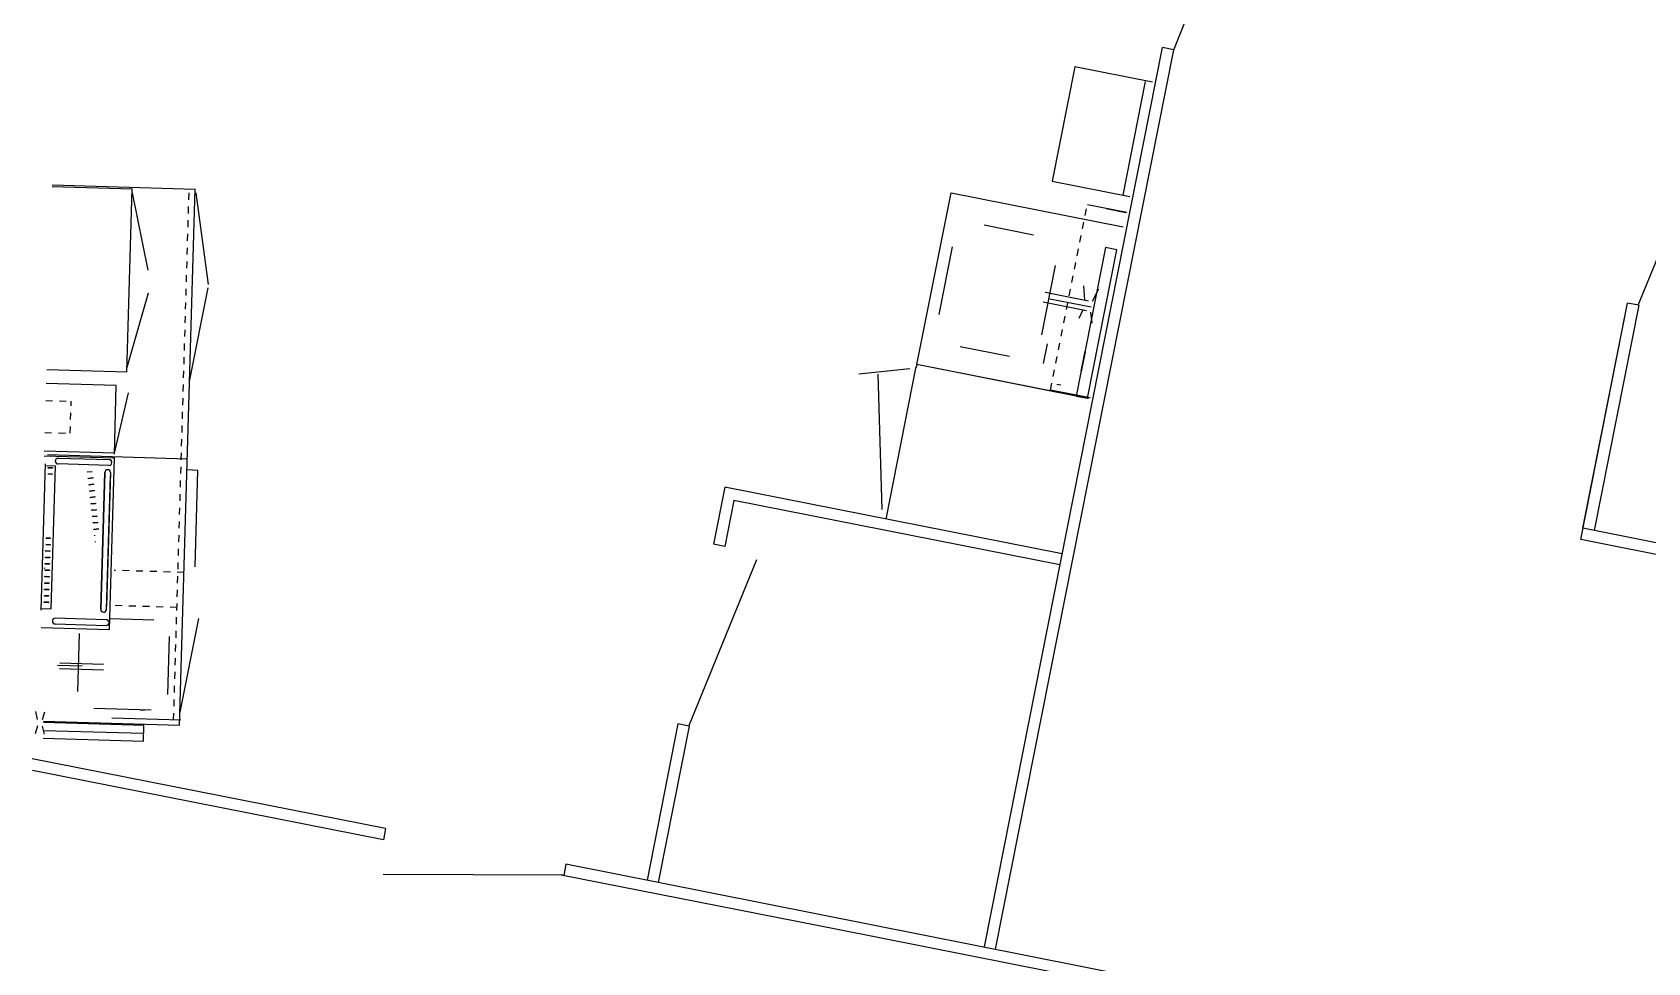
# Model space of a CAD drawing. Header units: metres. Extents: x 267365 to 277461, y 2088854 to 2108025.
# Drawn here: x 272977.68 to 273001.26, y 2096070.47 to 2096084.06 of the extents above; entities that cross this region are included whole.
import ezdxf

# ---------------------------------------------------------------- set-up
doc = ezdxf.new("R2010")
doc.units = ezdxf.units.M
for name, pattern in [('CENTER2', [1.125, 0.75, -0.125, 0.125, -0.125]), ('CONTINUA', [0]), ('DASHDOT', [25.4, 12.7, -6.35, 0, -6.35]), ('DASHED', [0.75, 0.5, -0.25]), ('HIDDEN', [0.375, 0.25, -0.125])]:
    doc.linetypes.add(name, pattern=pattern)

msp = doc.modelspace()

# ---------------------------------------------------------------- linework, layer by layer
at = {"color": 30}
for p, q in [((272994.342, 2096083.802), (272995.325, 2096086.239)), ((272994.342, 2096083.802), (272995.325, 2096086.239)), ((272994.342, 2096083.802), (272995.325, 2096086.239)), ((272991.575, 2096070.696), (272994.178, 2096083.834)), ((272991.575, 2096070.696), (272994.178, 2096083.834)), ((272991.575, 2096070.696), (272994.178, 2096083.834)), ((272991.739, 2096070.664), (272994.342, 2096083.802)), ((272991.739, 2096070.664), (272994.342, 2096083.802)), ((272991.739, 2096070.664), (272994.342, 2096083.802)), ((272994.342, 2096083.802), (272994.178, 2096083.834)), ((272994.342, 2096083.802), (272994.178, 2096083.834)), ((272994.342, 2096083.802), (272994.178, 2096083.834)), ((273001.123, 2096080.07), (273002.116, 2096082.503)), ((273001.123, 2096080.07), (273002.116, 2096082.503)), ((273001.123, 2096080.07), (273002.116, 2096082.503)), ((273000.282, 2096076.647), (273000.964, 2096080.101)), ((273000.282, 2096076.647), (273000.964, 2096080.101)), ((273000.282, 2096076.647), (273000.964, 2096080.101)), ((273000.314, 2096076.811), (273000.964, 2096080.101)), ((273000.314, 2096076.811), (273000.964, 2096080.101)), ((273000.314, 2096076.811), (273000.964, 2096080.101)), ((273001.129, 2096080.069), (273000.964, 2096080.101)), ((273001.129, 2096080.069), (273000.964, 2096080.101)), ((273001.129, 2096080.069), (273000.964, 2096080.101)), ((272987.787, 2096077.413), (272987.622, 2096076.58)), ((272987.787, 2096077.413), (272987.622, 2096076.58)), ((272987.787, 2096077.413), (272987.622, 2096076.58)), ((272992.71, 2096076.44), (272987.787, 2096077.413)), ((272992.71, 2096076.44), (272987.787, 2096077.413)), ((272992.71, 2096076.44), (272987.787, 2096077.413)), ((272987.918, 2096077.217), (272987.786, 2096076.547)), ((272987.918, 2096077.217), (272987.786, 2096076.547)), ((272987.918, 2096077.217), (272987.786, 2096076.547)), ((272992.678, 2096076.276), (272987.918, 2096077.217)), ((272992.678, 2096076.276), (272987.918, 2096077.217)), ((272992.678, 2096076.276), (272987.918, 2096077.217)), ((273007.516, 2096075.388), (273000.314, 2096076.811)), ((273007.516, 2096075.388), (273000.314, 2096076.811)), ((273007.516, 2096075.388), (273000.314, 2096076.811)), ((272987.786, 2096076.547), (272987.622, 2096076.58)), ((272987.786, 2096076.547), (272987.622, 2096076.58)), ((272987.786, 2096076.547), (272987.622, 2096076.58)), ((273007.484, 2096075.223), (273000.282, 2096076.647)), ((273007.484, 2096075.223), (273000.282, 2096076.647)), ((273007.484, 2096075.223), (273000.282, 2096076.647)), ((272987.261, 2096073.923), (272988.254, 2096076.356)), ((272987.261, 2096073.923), (272988.254, 2096076.356)), ((272987.261, 2096073.923), (272988.254, 2096076.356)), ((272987.102, 2096073.954), (272986.651, 2096071.67)), ((272987.102, 2096073.954), (272986.651, 2096071.67)), ((272987.102, 2096073.954), (272986.651, 2096071.67)), ((272987.267, 2096073.922), (272986.815, 2096071.637)), ((272987.267, 2096073.922), (272986.815, 2096071.637)), ((272987.267, 2096073.922), (272986.815, 2096071.637)), ((272987.267, 2096073.922), (272987.102, 2096073.954)), ((272987.267, 2096073.922), (272987.102, 2096073.954)), ((272987.267, 2096073.922), (272987.102, 2096073.954)), ((272982.833, 2096072.425), (272977.675, 2096073.445)), ((272982.833, 2096072.425), (272977.675, 2096073.445)), ((272982.833, 2096072.425), (272977.675, 2096073.445)), ((272982.801, 2096072.261), (272977.678, 2096073.274)), ((272982.801, 2096072.261), (272977.678, 2096073.274)), ((272982.801, 2096072.261), (272977.678, 2096073.274)), ((272982.833, 2096072.425), (272982.801, 2096072.261)), ((272982.833, 2096072.425), (272982.801, 2096072.261)), ((272982.833, 2096072.425), (272982.801, 2096072.261)), ((272985.428, 2096071.747), (272982.8, 2096071.755)), ((272985.428, 2096071.747), (272982.8, 2096071.755)), ((272985.428, 2096071.747), (272982.8, 2096071.755)), ((272989.429, 2096070.95), (272985.399, 2096071.747)), ((272989.429, 2096070.95), (272985.399, 2096071.747)), ((272989.429, 2096070.95), (272985.399, 2096071.747)), ((272985.466, 2096071.904), (272985.434, 2096071.74)), ((272985.466, 2096071.904), (272985.434, 2096071.74)), ((272985.466, 2096071.904), (272985.434, 2096071.74)), ((272986.835, 2096071.633), (272985.466, 2096071.904)), ((272986.835, 2096071.633), (272985.466, 2096071.904)), ((272986.835, 2096071.633), (272985.466, 2096071.904)), ((272998.204, 2096069.376), (272986.835, 2096071.633)), ((272998.204, 2096069.376), (272986.835, 2096071.633)), ((272998.204, 2096069.376), (272986.835, 2096071.633)), ((272998.006, 2096069.254), (272989.429, 2096070.95)), ((272998.006, 2096069.254), (272989.429, 2096070.95)), ((272998.006, 2096069.254), (272989.429, 2096070.95))]:
    msp.add_line(p, q, dxfattribs=at)
at = {"color": 30, "linetype": 'Continuous', "ltscale": 0.1}
for p, q in [((272992.896, 2096083.554), (272992.565, 2096081.88)), ((272992.896, 2096083.554), (272992.565, 2096081.88)), ((272992.896, 2096083.554), (272992.565, 2096081.88)), ((272994.03, 2096083.33), (272992.896, 2096083.554)), ((272994.03, 2096083.33), (272992.896, 2096083.554)), ((272994.03, 2096083.33), (272992.896, 2096083.554)), ((272993.601, 2096081.677), (272993.929, 2096083.337)), ((272993.601, 2096081.677), (272993.929, 2096083.337)), ((272993.601, 2096081.677), (272993.929, 2096083.337)), ((272992.565, 2096081.88), (272993.699, 2096081.656)), ((272992.565, 2096081.88), (272993.699, 2096081.656)), ((272992.565, 2096081.88), (272993.699, 2096081.656)), ((272993.079, 2096081.543), (272993.656, 2096081.429)), ((272993.079, 2096081.543), (272993.656, 2096081.429)), ((272993.079, 2096081.543), (272993.656, 2096081.429)), ((272993.641, 2096081.419), (272993.353, 2096081.476)), ((272993.641, 2096081.419), (272993.353, 2096081.476)), ((272993.641, 2096081.419), (272993.353, 2096081.476)), ((272993.344, 2096080.912), (272992.915, 2096078.743)), ((272993.344, 2096080.912), (272992.915, 2096078.743)), ((272993.511, 2096080.879), (272993.344, 2096080.912)), ((272993.511, 2096080.879), (272993.344, 2096080.912)), ((272993.082, 2096078.71), (272993.511, 2096080.879)), ((272993.082, 2096078.71), (272993.511, 2096080.879)), ((272993.12, 2096078.717), (272992.543, 2096078.831)), ((272993.12, 2096078.717), (272992.543, 2096078.831)), ((272993.12, 2096078.717), (272992.543, 2096078.831)), ((272992.915, 2096078.743), (272993.082, 2096078.71)), ((272992.915, 2096078.743), (272993.082, 2096078.71))]:
    msp.add_line(p, q, dxfattribs=at)
at = {"color": 30, "linetype": 'CONTINUA', "ltscale": 0.1}
for p, q in [((272977.965, 2096081.829), (272980.052, 2096081.767)), ((272977.965, 2096081.829), (272980.052, 2096081.767)), ((272977.965, 2096081.829), (272980.052, 2096081.767)), ((272979.826, 2096073.936), (272980.052, 2096081.768)), ((272979.826, 2096073.936), (272980.052, 2096081.768)), ((272979.826, 2096073.936), (272980.052, 2096081.768)), ((272980.065, 2096081.711), (272980.243, 2096080.372)), ((272980.065, 2096081.711), (272980.243, 2096080.372)), ((272980.065, 2096081.711), (272980.243, 2096080.372)), ((272990.591, 2096079.202), (272991.091, 2096081.713)), ((272990.591, 2096079.202), (272991.091, 2096081.713)), ((272990.591, 2096079.202), (272991.091, 2096081.713)), ((272991.091, 2096081.713), (272993.602, 2096081.216)), ((272991.091, 2096081.713), (272993.602, 2096081.216)), ((272991.091, 2096081.713), (272993.602, 2096081.216)), ((272979.971, 2096078.954), (272980.245, 2096080.323)), ((272979.971, 2096078.954), (272980.245, 2096080.323)), ((272979.971, 2096078.954), (272980.245, 2096080.323)), ((272990.487, 2096079.14), (272989.742, 2096079.062)), ((272990.487, 2096079.14), (272989.742, 2096079.062)), ((272990.487, 2096079.14), (272989.742, 2096079.062)), ((272990.081, 2096077.084), (272990.023, 2096079.063)), ((272990.081, 2096077.084), (272990.023, 2096079.063)), ((272990.081, 2096077.084), (272990.023, 2096079.063)), ((272990.14, 2096076.945), (272990.581, 2096079.177)), ((272990.14, 2096076.945), (272990.581, 2096079.177)), ((272990.14, 2096076.945), (272990.581, 2096079.177)), ((272990.589, 2096079.203), (272990.581, 2096079.162)), ((272990.589, 2096079.203), (272990.581, 2096079.162)), ((272990.589, 2096079.203), (272990.581, 2096079.162)), ((272993.086, 2096078.709), (272990.589, 2096079.203)), ((272993.086, 2096078.709), (272990.589, 2096079.203)), ((272993.086, 2096078.709), (272990.589, 2096079.203)), ((272993.102, 2096078.706), (272990.591, 2096079.202)), ((272993.102, 2096078.706), (272990.591, 2096079.202)), ((272993.102, 2096078.706), (272990.591, 2096079.202)), ((272977.898, 2096077.887), (272979.94, 2096077.827)), ((272977.898, 2096077.887), (272979.94, 2096077.827)), ((272977.898, 2096077.887), (272979.94, 2096077.827)), ((272980.094, 2096077.658), (272979.934, 2096077.663)), ((272980.094, 2096077.658), (272979.934, 2096077.663)), ((272980.094, 2096077.658), (272979.934, 2096077.663)), ((272980.053, 2096076.247), (272980.094, 2096077.658)), ((272980.053, 2096076.247), (272980.094, 2096077.658)), ((272980.053, 2096076.247), (272980.094, 2096077.658)), ((272979.835, 2096074.125), (272980.109, 2096075.495)), ((272979.835, 2096074.125), (272980.109, 2096075.495)), ((272979.835, 2096074.125), (272980.109, 2096075.495)), ((272977.836, 2096073.86), (272979.301, 2096073.818)), ((272977.836, 2096073.86), (272979.301, 2096073.818)), ((272977.836, 2096073.86), (272979.301, 2096073.818)), ((272977.84, 2096073.993), (272979.826, 2096073.936)), ((272977.84, 2096073.993), (272979.826, 2096073.936)), ((272977.84, 2096073.993), (272979.826, 2096073.936)), ((272977.84, 2096073.978), (272979.304, 2096073.936)), ((272977.84, 2096073.978), (272979.304, 2096073.936)), ((272977.84, 2096073.978), (272979.304, 2096073.936)), ((272979.844, 2096074.01), (272978.836, 2096074.039)), ((272979.844, 2096074.01), (272978.836, 2096074.039)), ((272979.844, 2096074.01), (272978.836, 2096074.039)), ((272979.297, 2096073.702), (272979.304, 2096073.933)), ((272979.297, 2096073.702), (272979.304, 2096073.933)), ((272979.297, 2096073.702), (272979.304, 2096073.933)), ((272977.833, 2096073.745), (272979.297, 2096073.702)), ((272977.833, 2096073.745), (272979.297, 2096073.702)), ((272977.833, 2096073.745), (272979.297, 2096073.702))]:
    msp.add_line(p, q, dxfattribs=at)
at = {"color": 30, "ltscale": 0.1}
for p, q in [((272977.966, 2096081.806), (272979.137, 2096081.772)), ((272977.966, 2096081.806), (272979.137, 2096081.772)), ((272977.966, 2096081.806), (272979.137, 2096081.772)), ((272979.057, 2096079.093), (272979.135, 2096081.768)), ((272979.057, 2096079.093), (272979.135, 2096081.768)), ((272979.057, 2096079.093), (272979.135, 2096081.768)), ((272992.292, 2096081.095), (272991.573, 2096081.237)), ((272992.292, 2096081.095), (272991.573, 2096081.237)), ((272992.292, 2096081.095), (272991.573, 2096081.237)), ((272991.106, 2096080.924), (272990.91, 2096079.934)), ((272991.106, 2096080.924), (272990.91, 2096079.934)), ((272991.106, 2096080.924), (272990.91, 2096079.934)), ((272992.609, 2096080.648), (272992.409, 2096079.637)), ((272992.609, 2096080.648), (272992.409, 2096079.637)), ((272992.609, 2096080.648), (272992.409, 2096079.637)), ((272993.097, 2096080.129), (272992.463, 2096080.254)), ((272993.097, 2096080.129), (272992.463, 2096080.254)), ((272993.097, 2096080.129), (272992.463, 2096080.254)), ((272993.04, 2096080.15), (272993.027, 2096080.352)), ((272993.04, 2096080.15), (272993.027, 2096080.352)), ((272993.04, 2096080.15), (272993.027, 2096080.352)), ((272993.156, 2096080.127), (272993.246, 2096080.309)), ((272993.156, 2096080.127), (272993.246, 2096080.309)), ((272993.156, 2096080.127), (272993.246, 2096080.309)), ((272993.069, 2096079.989), (272992.436, 2096080.115)), ((272993.069, 2096079.989), (272992.436, 2096080.115)), ((272993.069, 2096079.989), (272992.436, 2096080.115)), ((272993.009, 2096079.992), (272992.953, 2096079.877)), ((272993.009, 2096079.992), (272992.953, 2096079.877)), ((272993.009, 2096079.992), (272992.953, 2096079.877)), ((272993.125, 2096079.969), (272993.145, 2096079.809)), ((272993.125, 2096079.969), (272993.145, 2096079.809)), ((272993.125, 2096079.969), (272993.145, 2096079.809)), ((272992.491, 2096079.508), (272992.433, 2096079.218)), ((272992.491, 2096079.508), (272992.433, 2096079.218)), ((272992.491, 2096079.508), (272992.433, 2096079.218)), ((272991.223, 2096079.466), (272991.942, 2096079.324)), ((272991.223, 2096079.466), (272991.942, 2096079.324)), ((272991.223, 2096079.466), (272991.942, 2096079.324)), ((272992.991, 2096079.108), (272993.049, 2096079.398)), ((272992.991, 2096079.108), (272993.049, 2096079.398)), ((272992.991, 2096079.108), (272993.049, 2096079.398)), ((272993.049, 2096079.391), (272992.991, 2096079.101)), ((272993.049, 2096079.391), (272992.991, 2096079.101)), ((272993.049, 2096079.391), (272992.991, 2096079.101)), ((272977.886, 2096079.131), (272979.057, 2096079.097)), ((272977.886, 2096079.131), (272979.057, 2096079.097)), ((272977.886, 2096079.131), (272979.057, 2096079.097)), ((272978.902, 2096078.897), (272977.88, 2096078.927)), ((272978.902, 2096078.897), (272977.88, 2096078.927)), ((272978.902, 2096078.897), (272977.88, 2096078.927)), ((272978.873, 2096077.893), (272978.902, 2096078.897)), ((272978.873, 2096077.893), (272978.902, 2096078.897)), ((272978.873, 2096077.893), (272978.902, 2096078.897)), ((272978.875, 2096077.91), (272979.08, 2096078.79)), ((272978.875, 2096077.91), (272979.08, 2096078.79)), ((272978.875, 2096077.91), (272979.08, 2096078.79)), ((272992.635, 2096078.917), (272992.691, 2096078.906)), ((272992.635, 2096078.917), (272992.691, 2096078.906)), ((272992.635, 2096078.917), (272992.691, 2096078.906)), ((272978.875, 2096077.91), (272977.847, 2096077.94)), ((272978.875, 2096077.91), (272977.847, 2096077.94)), ((272978.875, 2096077.91), (272977.847, 2096077.94)), ((272977.85, 2096077.872), (272978.873, 2096077.843)), ((272977.85, 2096077.872), (272978.873, 2096077.843)), ((272977.85, 2096077.872), (272978.873, 2096077.843)), ((272978.053, 2096077.835), (272978.797, 2096077.814)), ((272978.053, 2096077.835), (272978.797, 2096077.814)), ((272978.801, 2096075.333), (272978.874, 2096077.843)), ((272978.801, 2096075.333), (272978.874, 2096077.843)), ((272978.801, 2096075.333), (272978.874, 2096077.843)), ((272977.862, 2096077.752), (272977.801, 2096075.614)), ((272977.862, 2096077.752), (272977.801, 2096075.614)), ((272977.862, 2096077.752), (272977.801, 2096075.614)), ((272977.862, 2096077.73), (272978.008, 2096077.726)), ((272977.862, 2096077.73), (272978.008, 2096077.726)), ((272977.862, 2096077.73), (272978.008, 2096077.726)), ((272977.902, 2096077.608), (272977.965, 2096077.606)), ((272977.902, 2096077.608), (272977.965, 2096077.606)), ((272977.902, 2096077.608), (272977.965, 2096077.606)), ((272977.905, 2096077.701), (272977.968, 2096077.699)), ((272977.905, 2096077.691), (272977.905, 2096077.701)), ((272977.905, 2096077.701), (272977.968, 2096077.699)), ((272977.905, 2096077.691), (272977.905, 2096077.701)), ((272977.905, 2096077.701), (272977.968, 2096077.699)), ((272977.905, 2096077.691), (272977.905, 2096077.701)), ((272977.968, 2096077.689), (272977.905, 2096077.691)), ((272977.968, 2096077.689), (272977.905, 2096077.691)), ((272977.968, 2096077.689), (272977.905, 2096077.691)), ((272978.008, 2096077.726), (272977.948, 2096075.637)), ((272978.008, 2096077.726), (272977.948, 2096075.637)), ((272978.008, 2096077.726), (272977.948, 2096075.637)), ((272977.965, 2096077.606), (272977.965, 2096077.596)), ((272977.965, 2096077.606), (272977.965, 2096077.596)), ((272977.965, 2096077.606), (272977.965, 2096077.596)), ((272977.968, 2096077.699), (272977.968, 2096077.689)), ((272977.968, 2096077.699), (272977.968, 2096077.689)), ((272977.968, 2096077.699), (272977.968, 2096077.689)), ((272978.01, 2096077.794), (272978.01, 2096077.794)), ((272978.01, 2096077.794), (272978.01, 2096077.794)), ((272978.795, 2096077.73), (272978.051, 2096077.751)), ((272978.795, 2096077.73), (272978.051, 2096077.751)), ((272978.485, 2096077.629), (272978.484, 2096077.639)), ((272978.485, 2096077.629), (272978.484, 2096077.639)), ((272978.485, 2096077.629), (272978.484, 2096077.639)), ((272978.547, 2096077.636), (272978.485, 2096077.629)), ((272978.547, 2096077.636), (272978.485, 2096077.629)), ((272978.547, 2096077.636), (272978.485, 2096077.629)), ((272978.733, 2096077.627), (272978.676, 2096075.628)), ((272978.676, 2096075.628), (272978.733, 2096077.627)), ((272978.733, 2096077.627), (272978.676, 2096075.628)), ((272978.676, 2096075.628), (272978.733, 2096077.627)), ((272978.817, 2096077.624), (272978.76, 2096075.672)), ((272978.817, 2096077.624), (272978.76, 2096075.672)), ((272978.776, 2096077.667), (272978.776, 2096077.667)), ((272978.776, 2096077.667), (272978.776, 2096077.667)), ((272978.838, 2096077.771), (272978.838, 2096077.771)), ((272978.838, 2096077.771), (272978.838, 2096077.771)), ((272978.494, 2096077.546), (272978.557, 2096077.553)), ((272978.494, 2096077.546), (272978.557, 2096077.553)), ((272978.494, 2096077.546), (272978.557, 2096077.553)), ((272978.495, 2096077.536), (272978.494, 2096077.546)), ((272978.495, 2096077.536), (272978.494, 2096077.546)), ((272978.495, 2096077.536), (272978.494, 2096077.546)), ((272978.558, 2096077.543), (272978.495, 2096077.536)), ((272978.558, 2096077.543), (272978.495, 2096077.536)), ((272978.558, 2096077.543), (272978.495, 2096077.536)), ((272978.504, 2096077.453), (272978.567, 2096077.46)), ((272978.504, 2096077.453), (272978.567, 2096077.46)), ((272978.504, 2096077.453), (272978.567, 2096077.46)), ((272978.505, 2096077.443), (272978.504, 2096077.453)), ((272978.505, 2096077.443), (272978.504, 2096077.453)), ((272978.505, 2096077.443), (272978.504, 2096077.453)), ((272978.568, 2096077.45), (272978.505, 2096077.443)), ((272978.568, 2096077.45), (272978.505, 2096077.443)), ((272978.568, 2096077.45), (272978.505, 2096077.443)), ((272978.515, 2096077.36), (272978.577, 2096077.367)), ((272978.515, 2096077.36), (272978.577, 2096077.367)), ((272978.515, 2096077.36), (272978.577, 2096077.367)), ((272978.516, 2096077.35), (272978.515, 2096077.36)), ((272978.516, 2096077.35), (272978.515, 2096077.36)), ((272978.516, 2096077.35), (272978.515, 2096077.36)), ((272978.578, 2096077.357), (272978.516, 2096077.35)), ((272978.578, 2096077.357), (272978.516, 2096077.35)), ((272978.578, 2096077.357), (272978.516, 2096077.35)), ((272978.557, 2096077.553), (272978.558, 2096077.543)), ((272978.557, 2096077.553), (272978.558, 2096077.543)), ((272978.557, 2096077.553), (272978.558, 2096077.543)), ((272978.567, 2096077.46), (272978.568, 2096077.45)), ((272978.567, 2096077.46), (272978.568, 2096077.45)), ((272978.567, 2096077.46), (272978.568, 2096077.45)), ((272978.577, 2096077.367), (272978.578, 2096077.357)), ((272978.577, 2096077.367), (272978.578, 2096077.357)), ((272978.577, 2096077.367), (272978.578, 2096077.357)), ((272978.759, 2096075.625), (272978.815, 2096077.578)), ((272978.759, 2096075.625), (272978.815, 2096077.578)), ((272978.525, 2096077.267), (272978.588, 2096077.274)), ((272978.525, 2096077.267), (272978.588, 2096077.274)), ((272978.525, 2096077.267), (272978.588, 2096077.274)), ((272978.526, 2096077.257), (272978.525, 2096077.267)), ((272978.526, 2096077.257), (272978.525, 2096077.267)), ((272978.526, 2096077.257), (272978.525, 2096077.267)), ((272978.589, 2096077.264), (272978.526, 2096077.257)), ((272978.589, 2096077.264), (272978.526, 2096077.257)), ((272978.589, 2096077.264), (272978.526, 2096077.257)), ((272978.535, 2096077.174), (272978.598, 2096077.18)), ((272978.535, 2096077.174), (272978.598, 2096077.18)), ((272978.535, 2096077.174), (272978.598, 2096077.18)), ((272978.536, 2096077.164), (272978.535, 2096077.174)), ((272978.536, 2096077.164), (272978.535, 2096077.174)), ((272978.536, 2096077.164), (272978.535, 2096077.174)), ((272978.599, 2096077.171), (272978.536, 2096077.164)), ((272978.599, 2096077.171), (272978.536, 2096077.164)), ((272978.599, 2096077.171), (272978.536, 2096077.164)), ((272978.588, 2096077.274), (272978.589, 2096077.264)), ((272978.588, 2096077.274), (272978.589, 2096077.264)), ((272978.588, 2096077.274), (272978.589, 2096077.264)), ((272978.598, 2096077.18), (272978.599, 2096077.171)), ((272978.598, 2096077.18), (272978.599, 2096077.171)), ((272978.598, 2096077.18), (272978.599, 2096077.171)), ((272978.545, 2096077.08), (272978.608, 2096077.087)), ((272978.545, 2096077.08), (272978.608, 2096077.087)), ((272978.545, 2096077.08), (272978.608, 2096077.087)), ((272978.546, 2096077.07), (272978.545, 2096077.08)), ((272978.546, 2096077.07), (272978.545, 2096077.08)), ((272978.546, 2096077.07), (272978.545, 2096077.08)), ((272978.609, 2096077.077), (272978.546, 2096077.07)), ((272978.609, 2096077.077), (272978.546, 2096077.07)), ((272978.609, 2096077.077), (272978.546, 2096077.07)), ((272978.556, 2096076.987), (272978.618, 2096076.994)), ((272978.556, 2096076.987), (272978.618, 2096076.994)), ((272978.556, 2096076.987), (272978.618, 2096076.994)), ((272978.557, 2096076.977), (272978.556, 2096076.987)), ((272978.557, 2096076.977), (272978.556, 2096076.987)), ((272978.557, 2096076.977), (272978.556, 2096076.987)), ((272978.619, 2096076.984), (272978.557, 2096076.977)), ((272978.619, 2096076.984), (272978.557, 2096076.977)), ((272978.619, 2096076.984), (272978.557, 2096076.977)), ((272978.566, 2096076.894), (272978.629, 2096076.901)), ((272978.566, 2096076.894), (272978.629, 2096076.901)), ((272978.566, 2096076.894), (272978.629, 2096076.901)), ((272978.567, 2096076.884), (272978.566, 2096076.894)), ((272978.567, 2096076.884), (272978.566, 2096076.894)), ((272978.567, 2096076.884), (272978.566, 2096076.894)), ((272978.63, 2096076.891), (272978.567, 2096076.884)), ((272978.63, 2096076.891), (272978.567, 2096076.884)), ((272978.63, 2096076.891), (272978.567, 2096076.884)), ((272978.608, 2096077.087), (272978.609, 2096077.077)), ((272978.608, 2096077.087), (272978.609, 2096077.077)), ((272978.608, 2096077.087), (272978.609, 2096077.077)), ((272978.618, 2096076.994), (272978.619, 2096076.984)), ((272978.618, 2096076.994), (272978.619, 2096076.984)), ((272978.618, 2096076.994), (272978.619, 2096076.984)), ((272978.629, 2096076.901), (272978.63, 2096076.891)), ((272978.629, 2096076.901), (272978.63, 2096076.891)), ((272978.629, 2096076.901), (272978.63, 2096076.891)), ((272977.875, 2096076.673), (272977.938, 2096076.671)), ((272977.875, 2096076.673), (272977.938, 2096076.671)), ((272977.875, 2096076.673), (272977.938, 2096076.671)), ((272977.938, 2096076.661), (272977.875, 2096076.663)), ((272977.938, 2096076.661), (272977.875, 2096076.663)), ((272977.938, 2096076.661), (272977.875, 2096076.663)), ((272977.938, 2096076.671), (272977.938, 2096076.661)), ((272977.938, 2096076.671), (272977.938, 2096076.661)), ((272977.938, 2096076.671), (272977.938, 2096076.661)), ((272978.576, 2096076.801), (272978.639, 2096076.808)), ((272978.576, 2096076.801), (272978.639, 2096076.808)), ((272978.576, 2096076.801), (272978.639, 2096076.808)), ((272978.577, 2096076.791), (272978.576, 2096076.801)), ((272978.577, 2096076.791), (272978.576, 2096076.801)), ((272978.577, 2096076.791), (272978.576, 2096076.801)), ((272978.64, 2096076.798), (272978.577, 2096076.791)), ((272978.64, 2096076.798), (272978.577, 2096076.791)), ((272978.64, 2096076.798), (272978.577, 2096076.791)), ((272978.587, 2096076.7), (272978.586, 2096076.71)), ((272978.587, 2096076.7), (272978.586, 2096076.71)), ((272978.587, 2096076.7), (272978.586, 2096076.71)), ((272978.639, 2096076.808), (272978.64, 2096076.798)), ((272978.639, 2096076.808), (272978.64, 2096076.798)), ((272978.639, 2096076.808), (272978.64, 2096076.798)), ((272977.87, 2096076.486), (272977.933, 2096076.484)), ((272977.87, 2096076.476), (272977.87, 2096076.486)), ((272977.87, 2096076.486), (272977.933, 2096076.484)), ((272977.87, 2096076.476), (272977.87, 2096076.486)), ((272977.87, 2096076.486), (272977.933, 2096076.484)), ((272977.87, 2096076.476), (272977.87, 2096076.486)), ((272977.933, 2096076.474), (272977.87, 2096076.476)), ((272977.933, 2096076.474), (272977.87, 2096076.476)), ((272977.933, 2096076.474), (272977.87, 2096076.476)), ((272977.935, 2096076.567), (272977.872, 2096076.569)), ((272977.935, 2096076.567), (272977.872, 2096076.569)), ((272977.935, 2096076.567), (272977.872, 2096076.569)), ((272977.873, 2096076.579), (272977.936, 2096076.577)), ((272977.873, 2096076.579), (272977.936, 2096076.577)), ((272977.873, 2096076.579), (272977.936, 2096076.577)), ((272977.933, 2096076.484), (272977.933, 2096076.474)), ((272977.933, 2096076.484), (272977.933, 2096076.474)), ((272977.933, 2096076.484), (272977.933, 2096076.474)), ((272977.936, 2096076.577), (272977.935, 2096076.567)), ((272977.936, 2096076.577), (272977.935, 2096076.567)), ((272977.936, 2096076.577), (272977.935, 2096076.567)), ((272978.598, 2096076.607), (272978.597, 2096076.617)), ((272978.598, 2096076.607), (272978.597, 2096076.617)), ((272978.598, 2096076.607), (272978.597, 2096076.617)), ((272977.862, 2096076.205), (272977.925, 2096076.203)), ((272977.862, 2096076.195), (272977.862, 2096076.205)), ((272977.862, 2096076.205), (272977.925, 2096076.203)), ((272977.862, 2096076.195), (272977.862, 2096076.205)), ((272977.862, 2096076.205), (272977.925, 2096076.203)), ((272977.862, 2096076.195), (272977.862, 2096076.205)), ((272977.925, 2096076.193), (272977.862, 2096076.195)), ((272977.925, 2096076.193), (272977.862, 2096076.195)), ((272977.925, 2096076.193), (272977.862, 2096076.195)), ((272977.864, 2096076.288), (272977.865, 2096076.298)), ((272977.864, 2096076.288), (272977.865, 2096076.298)), ((272977.864, 2096076.288), (272977.865, 2096076.298)), ((272977.927, 2096076.286), (272977.864, 2096076.288)), ((272977.927, 2096076.286), (272977.864, 2096076.288)), ((272977.927, 2096076.286), (272977.864, 2096076.288)), ((272977.865, 2096076.298), (272977.928, 2096076.296)), ((272977.865, 2096076.298), (272977.928, 2096076.296)), ((272977.865, 2096076.298), (272977.928, 2096076.296)), ((272977.867, 2096076.392), (272977.93, 2096076.39)), ((272977.867, 2096076.382), (272977.867, 2096076.392)), ((272977.867, 2096076.392), (272977.93, 2096076.39)), ((272977.867, 2096076.382), (272977.867, 2096076.392)), ((272977.867, 2096076.392), (272977.93, 2096076.39)), ((272977.867, 2096076.382), (272977.867, 2096076.392)), ((272977.93, 2096076.38), (272977.867, 2096076.382)), ((272977.93, 2096076.38), (272977.867, 2096076.382)), ((272977.93, 2096076.38), (272977.867, 2096076.382)), ((272977.925, 2096076.203), (272977.925, 2096076.193)), ((272977.925, 2096076.203), (272977.925, 2096076.193)), ((272977.925, 2096076.203), (272977.925, 2096076.193)), ((272977.928, 2096076.296), (272977.927, 2096076.286)), ((272977.928, 2096076.296), (272977.927, 2096076.286)), ((272977.928, 2096076.296), (272977.927, 2096076.286)), ((272977.93, 2096076.39), (272977.93, 2096076.38)), ((272977.93, 2096076.39), (272977.93, 2096076.38)), ((272977.93, 2096076.39), (272977.93, 2096076.38)), ((272977.856, 2096076.017), (272977.92, 2096076.016)), ((272977.856, 2096076.007), (272977.856, 2096076.017)), ((272977.856, 2096076.017), (272977.92, 2096076.016)), ((272977.856, 2096076.007), (272977.856, 2096076.017)), ((272977.856, 2096076.017), (272977.92, 2096076.016)), ((272977.856, 2096076.007), (272977.856, 2096076.017)), ((272977.919, 2096076.005), (272977.856, 2096076.007)), ((272977.919, 2096076.005), (272977.856, 2096076.007)), ((272977.919, 2096076.005), (272977.856, 2096076.007)), ((272977.859, 2096076.111), (272977.922, 2096076.109)), ((272977.859, 2096076.101), (272977.859, 2096076.111)), ((272977.859, 2096076.111), (272977.922, 2096076.109)), ((272977.859, 2096076.101), (272977.859, 2096076.111)), ((272977.859, 2096076.111), (272977.922, 2096076.109)), ((272977.859, 2096076.101), (272977.859, 2096076.111)), ((272977.922, 2096076.099), (272977.859, 2096076.101)), ((272977.922, 2096076.099), (272977.859, 2096076.101)), ((272977.922, 2096076.099), (272977.859, 2096076.101)), ((272977.92, 2096076.016), (272977.919, 2096076.005)), ((272977.92, 2096076.016), (272977.919, 2096076.005)), ((272977.92, 2096076.016), (272977.919, 2096076.005)), ((272977.922, 2096076.109), (272977.922, 2096076.099)), ((272977.922, 2096076.109), (272977.922, 2096076.099)), ((272977.922, 2096076.109), (272977.922, 2096076.099)), ((272977.848, 2096075.736), (272977.911, 2096075.735)), ((272977.848, 2096075.726), (272977.848, 2096075.736)), ((272977.848, 2096075.736), (272977.911, 2096075.735)), ((272977.848, 2096075.726), (272977.848, 2096075.736)), ((272977.848, 2096075.736), (272977.911, 2096075.735)), ((272977.848, 2096075.726), (272977.848, 2096075.736)), ((272977.911, 2096075.725), (272977.848, 2096075.726)), ((272977.911, 2096075.725), (272977.848, 2096075.726)), ((272977.911, 2096075.725), (272977.848, 2096075.726)), ((272977.851, 2096075.83), (272977.914, 2096075.828)), ((272977.851, 2096075.82), (272977.851, 2096075.83)), ((272977.851, 2096075.83), (272977.914, 2096075.828)), ((272977.851, 2096075.82), (272977.851, 2096075.83)), ((272977.851, 2096075.83), (272977.914, 2096075.828)), ((272977.851, 2096075.82), (272977.851, 2096075.83)), ((272977.914, 2096075.818), (272977.851, 2096075.82)), ((272977.914, 2096075.818), (272977.851, 2096075.82)), ((272977.914, 2096075.818), (272977.851, 2096075.82)), ((272977.853, 2096075.914), (272977.854, 2096075.924)), ((272977.853, 2096075.914), (272977.854, 2096075.924)), ((272977.853, 2096075.914), (272977.854, 2096075.924)), ((272977.917, 2096075.912), (272977.853, 2096075.914)), ((272977.917, 2096075.912), (272977.853, 2096075.914)), ((272977.917, 2096075.912), (272977.853, 2096075.914)), ((272977.854, 2096075.924), (272977.917, 2096075.922)), ((272977.854, 2096075.924), (272977.917, 2096075.922)), ((272977.854, 2096075.924), (272977.917, 2096075.922)), ((272977.911, 2096075.735), (272977.911, 2096075.725)), ((272977.911, 2096075.735), (272977.911, 2096075.725)), ((272977.911, 2096075.735), (272977.911, 2096075.725)), ((272977.914, 2096075.828), (272977.914, 2096075.818)), ((272977.914, 2096075.828), (272977.914, 2096075.818)), ((272977.914, 2096075.828), (272977.914, 2096075.818)), ((272977.917, 2096075.922), (272977.917, 2096075.912)), ((272977.917, 2096075.922), (272977.917, 2096075.912)), ((272977.917, 2096075.922), (272977.917, 2096075.912)), ((272977.801, 2096075.641), (272977.948, 2096075.637)), ((272977.801, 2096075.641), (272977.948, 2096075.637)), ((272977.801, 2096075.641), (272977.948, 2096075.637)), ((272978.755, 2096075.476), (272978.011, 2096075.498)), ((272978.755, 2096075.476), (272978.011, 2096075.498)), ((272978.716, 2096075.585), (272978.716, 2096075.585)), ((272978.716, 2096075.585), (272978.716, 2096075.585)), ((272979.449, 2096075.47), (272978.806, 2096075.488)), ((272979.449, 2096075.47), (272978.806, 2096075.488)), ((272979.449, 2096075.47), (272978.806, 2096075.488)), ((272977.807, 2096075.362), (272978.801, 2096075.333)), ((272977.807, 2096075.362), (272978.801, 2096075.333)), ((272977.807, 2096075.362), (272978.801, 2096075.333)), ((272977.968, 2096075.457), (272977.968, 2096075.457)), ((272977.968, 2096075.457), (272977.968, 2096075.457)), ((272978.009, 2096075.414), (272978.753, 2096075.393)), ((272978.009, 2096075.414), (272978.753, 2096075.393)), ((272978.36, 2096075.273), (272978.335, 2096074.426)), ((272978.36, 2096075.273), (272978.335, 2096074.426)), ((272978.36, 2096075.273), (272978.335, 2096074.426)), ((272978.796, 2096075.433), (272978.796, 2096075.433)), ((272978.796, 2096075.433), (272978.796, 2096075.433)), ((272979.652, 2096074.382), (272979.676, 2096075.229)), ((272979.652, 2096074.382), (272979.676, 2096075.229)), ((272979.652, 2096074.382), (272979.676, 2096075.229)), ((272978.074, 2096074.762), (272978.713, 2096074.743)), ((272978.074, 2096074.762), (272978.713, 2096074.743)), ((272978.074, 2096074.762), (272978.713, 2096074.743)), ((272978.076, 2096074.845), (272978.715, 2096074.827)), ((272978.076, 2096074.845), (272978.715, 2096074.827)), ((272978.076, 2096074.845), (272978.715, 2096074.827)), ((272977.752, 2096074.019), (272977.725, 2096074.135)), ((272977.752, 2096074.019), (272977.725, 2096074.135)), ((272977.752, 2096074.019), (272977.725, 2096074.135)), ((272977.822, 2096074.017), (272977.856, 2096074.132)), ((272977.822, 2096074.017), (272977.856, 2096074.132)), ((272977.822, 2096074.017), (272977.856, 2096074.132)), ((272979.411, 2096074.155), (272978.575, 2096074.179)), ((272979.411, 2096074.155), (272978.575, 2096074.179)), ((272979.411, 2096074.155), (272978.575, 2096074.179)), ((272979.25, 2096074.16), (272979.316, 2096074.158)), ((272979.25, 2096074.16), (272979.316, 2096074.158)), ((272979.25, 2096074.16), (272979.316, 2096074.158)), ((272977.75, 2096073.924), (272977.716, 2096073.81)), ((272977.75, 2096073.924), (272977.716, 2096073.81)), ((272977.75, 2096073.924), (272977.716, 2096073.81)), ((272977.819, 2096073.922), (272977.847, 2096073.806)), ((272977.819, 2096073.922), (272977.847, 2096073.806)), ((272977.819, 2096073.922), (272977.847, 2096073.806))]:
    msp.add_line(p, q, dxfattribs=at)
at = {"color": 30, "linetype": 'DASHDOT', "ltscale": 0.1}
for p, q in [((272979.368, 2096080.584), (272979.14, 2096081.71)), ((272979.368, 2096080.584), (272979.14, 2096081.71)), ((272979.368, 2096080.584), (272979.14, 2096081.71)), ((272979.368, 2096080.246), (272979.057, 2096079.162)), ((272979.368, 2096080.246), (272979.057, 2096079.162)), ((272979.368, 2096080.246), (272979.057, 2096079.162)), ((272992.532, 2096080.163), (272993.135, 2096080.044)), ((272992.532, 2096080.163), (272993.135, 2096080.044)), ((272992.532, 2096080.163), (272993.135, 2096080.044)), ((272978.404, 2096074.797), (272978.043, 2096074.807)), ((272978.404, 2096074.797), (272978.043, 2096074.807)), ((272978.404, 2096074.797), (272978.043, 2096074.807))]:
    msp.add_line(p, q, dxfattribs=at)
at = {"color": 30, "linetype": 'HIDDEN', "ltscale": 0.1}
msp.add_line((272979.739, 2096074.013), (272979.965, 2096081.77), dxfattribs=at)
msp.add_line((272979.739, 2096074.013), (272979.965, 2096081.77), dxfattribs=at)
msp.add_line((272979.739, 2096074.013), (272979.965, 2096081.77), dxfattribs=at)
at = {"color": 30, "linetype": 'CENTER2', "ltscale": 0.1}
msp.add_line((272992.543, 2096078.831), (272993.079, 2096081.543), dxfattribs=at)
msp.add_line((272992.543, 2096078.831), (272993.079, 2096081.543), dxfattribs=at)
msp.add_line((272992.543, 2096078.831), (272993.079, 2096081.543), dxfattribs=at)
at = {"color": 30, "linetype": 'ByBlock', "ltscale": 15}
msp.add_line((273001.129, 2096080.069), (273000.478, 2096076.779), dxfattribs=at)
msp.add_line((273001.129, 2096080.069), (273000.478, 2096076.779), dxfattribs=at)
msp.add_line((273001.129, 2096080.069), (273000.478, 2096076.779), dxfattribs=at)
at = {"color": 30, "linetype": 'DASHED', "ltscale": 0.1}
for p, q in [((272977.872, 2096078.678), (272978.243, 2096078.667)), ((272977.872, 2096078.678), (272978.243, 2096078.667)), ((272977.872, 2096078.678), (272978.243, 2096078.667)), ((272978.229, 2096078.199), (272978.243, 2096078.667)), ((272978.229, 2096078.199), (272978.243, 2096078.667)), ((272978.229, 2096078.199), (272978.243, 2096078.667)), ((272977.858, 2096078.21), (272978.229, 2096078.199)), ((272977.858, 2096078.21), (272978.229, 2096078.199)), ((272977.858, 2096078.21), (272978.229, 2096078.199)), ((272977.861, 2096076.226), (272977.849, 2096076.227)), ((272977.861, 2096076.226), (272977.849, 2096076.227)), ((272977.861, 2096076.226), (272977.849, 2096076.227)), ((272979.891, 2096076.167), (272978.87, 2096076.197)), ((272979.891, 2096076.167), (272978.87, 2096076.197)), ((272979.891, 2096076.167), (272978.87, 2096076.197)), ((272979.786, 2096075.656), (272978.812, 2096075.684)), ((272979.786, 2096075.656), (272978.812, 2096075.684)), ((272979.786, 2096075.656), (272978.812, 2096075.684))]:
    msp.add_line(p, q, dxfattribs=at)
at = {"color": 30, "ltscale": 0.1}
for centre, start, end in [((272978.052, 2096077.793), 88.3495, 178.3495), ((272978.052, 2096077.793), 88.3495, 178.3495), ((272978.052, 2096077.793), 178.3495, 268.3495), ((272978.052, 2096077.793), 178.3495, 268.3495), ((272978.775, 2096077.626), 88.3495, 178.3495), ((272978.775, 2096077.626), 88.3495, 178.3495), ((272978.775, 2096077.626), 358.3495, 88.3495), ((272978.775, 2096077.626), 358.3495, 88.3495), ((272978.796, 2096077.772), 268.3495, 358.3495), ((272978.796, 2096077.772), 268.3495, 358.3495), ((272978.796, 2096077.772), 358.3495, 88.3495), ((272978.796, 2096077.772), 358.3495, 88.3495), ((272978.01, 2096075.456), 88.3495, 178.3495), ((272978.01, 2096075.456), 88.3495, 178.3495), ((272978.717, 2096075.627), 178.3495, 268.3495), ((272978.717, 2096075.627), 178.3495, 268.3495), ((272978.717, 2096075.627), 268.3495, 358.3495), ((272978.717, 2096075.627), 268.3495, 358.3495), ((272978.754, 2096075.434), 358.3495, 88.3495), ((272978.754, 2096075.434), 358.3495, 88.3495), ((272978.01, 2096075.456), 178.3495, 268.3495), ((272978.01, 2096075.456), 178.3495, 268.3495), ((272978.754, 2096075.434), 268.3495, 358.3495), ((272978.754, 2096075.434), 268.3495, 358.3495)]:
    msp.add_arc(centre, 0.0418, start, end, dxfattribs=at)

doc.saveas('drawing.dxf')
